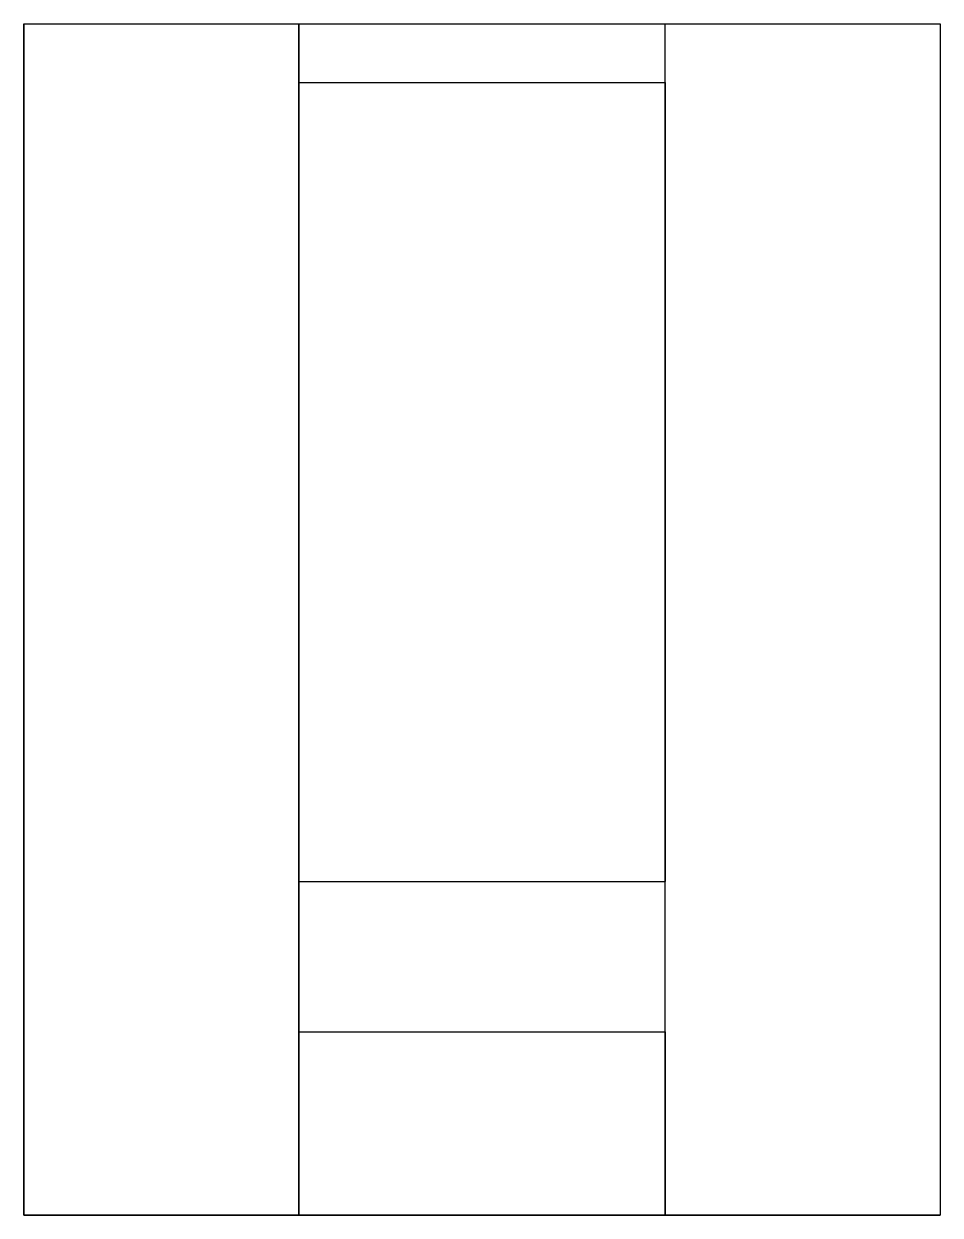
# Model space of a CAD drawing. Extents: x 0 to 10, y 0 to 13.
import ezdxf

# ---------------------------------------------------------------- set-up
doc = ezdxf.new("R2010")
doc.units = 0
doc.layers.get('0').update_dxf_attribs({"linetype": 'CONTINUOUS'})

# ---------------------------------------------------------------- blocks, each defined once
blk = doc.blocks.new('*U5')
at = {"color": 7}
for p, q in [((0, 13, 10), (17, 13, 10)), ((0, 13, 7), (0, 13, 10)), ((0, 13), (0, 13, 3)), ((0, 13, 10), (0, 0, 10)), ((0, 13), (0, 0)), ((17, 13), (0, 13)), ((0, 2, 7), (0, 13, 7)), ((0, 13, 7), (16.660254, 13, 7)), ((0, 13, 3), (0, 2, 3)), ((16.660254, 13, 3), (0, 13, 3)), ((16.660254, 13, 3), (16.660254, 13, 7)), ((17, 13), (17, 13, 10)), ((17, 13, 10), (17, 0, 10)), ((17, 0), (17, 13)), ((17, 12.358899, 7), (17, 3.641101, 7)), ((17, 3.641101, 3), (17, 12.358899, 3)), ((17, 12.358899, 3), (17, 12.358899, 7)), ((17, 3.641101, 3), (17, 3.641101, 7)), ((0, 2, 3), (0, 2, 7)), ((0, 0), (0, 0, 10)), ((0, 0, 10), (17, 0, 10)), ((0, 0), (17, 0)), ((14, 0, 7), (2, 0, 7)), ((2, 0, 3), (14, 0, 3)), ((2, 0, 3), (2, 0, 7)), ((14, 0, 3), (14, 0, 7)), ((17, 0, 10), (17, 0))]:
    blk.add_line(p, q, dxfattribs=at)
for centre, start, end in [((8, 8, 3), 25.841933, 30), ((8, 8, 7), 25.841933, 30), ((8, 8, 3), 306.869898, 334.158067), ((8, 8, 7), 306.869898, 334.158067), ((8, 8, 3), 216.869898, 233.130102), ((8, 8, 7), 216.869898, 233.130102)]:
    blk.add_arc(centre, 10, start, end, dxfattribs=at)

msp = doc.modelspace()

# ---------------------------------------------------------------- block references
at = {"extrusion": (1, 0, 1e-16), "rotation": 270}
msp.add_blockref('*U5', (0, 0), dxfattribs=at)

doc.saveas('drawing.dxf')
